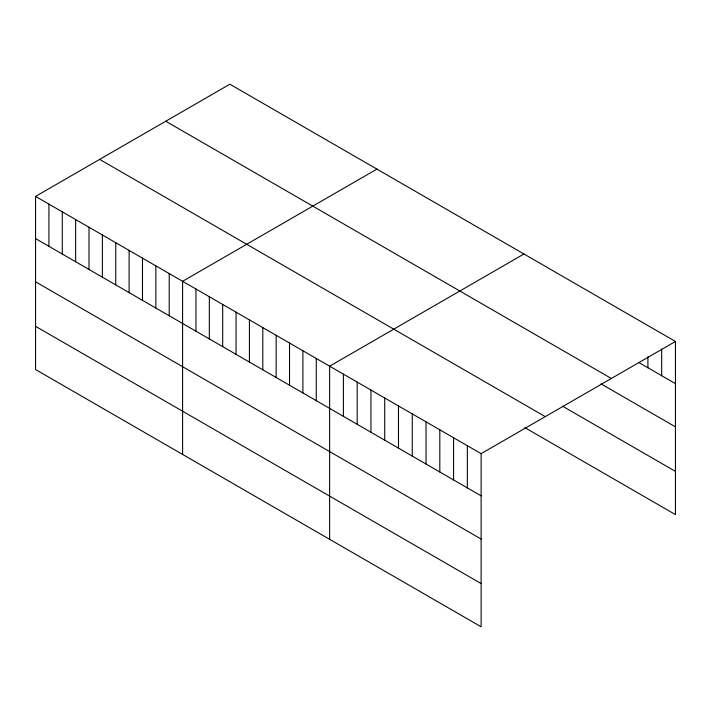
<?xml version="1.0" encoding="UTF-8"?>
<svg xmlns="http://www.w3.org/2000/svg" width="711" height="711" viewBox="0 0 711 711"><rect width="100%" height="100%" fill="white"/><g stroke="black" fill="none" stroke-linecap="round" stroke-linejoin="round"><path stroke-width="1.07" d="M35.55 196.405L481.125 453.654L481.125 626.791L35.55 369.533L35.55 196.405L229.875 84.209L675.45 341.467L675.45 514.595L524.869 427.658M376.919 169.102L182.594 281.298L182.594 454.427M523.954 253.996L329.628 366.192L329.628 539.32M481.125 453.654L675.45 341.467M638.727 362.441L675.45 383.647M165.752 121.234L611.327 378.483M601.079 383.922L675.45 426.858M562.517 406.177L675.45 471.384M99.673 159.38L545.248 416.628M35.55 238.594L481.125 495.843M35.55 281.805L481.125 539.054M35.55 326.322L481.125 583.571M661.674 349.057L661.674 375.701M647.908 356.646L647.908 367.747M467.349 445.708L467.349 487.888M453.582 437.754L453.582 479.943M439.807 429.8L439.807 471.988M426.031 421.854L426.031 464.034M412.264 413.9L412.264 456.089M398.489 405.945L398.489 448.134M384.722 398L384.722 440.18M370.946 390.046L370.946 432.235M357.171 382.091L357.171 424.28M343.404 374.146L343.404 416.326M316.262 358.477L316.262 400.657M302.895 350.754L302.895 392.943M289.528 343.04L289.528 385.229M276.161 335.325L276.161 377.505M262.794 327.602L262.794 369.791M249.428 319.888L249.428 362.077M236.061 312.165L236.061 354.354M222.694 304.45L222.694 346.639M209.327 296.736L209.327 338.916M195.96 289.013L195.96 331.202M169.218 273.584L169.218 315.764M155.851 265.861L155.851 308.05M142.484 258.146L142.484 300.335M129.118 250.432L129.118 292.612M115.751 242.709L115.751 284.898M102.384 234.994L102.384 277.183M89.017 227.28L89.017 269.46M75.65 219.557L75.65 261.746M62.284 211.842L62.284 254.031M48.917 204.119L48.917 246.308"/></g></svg>
